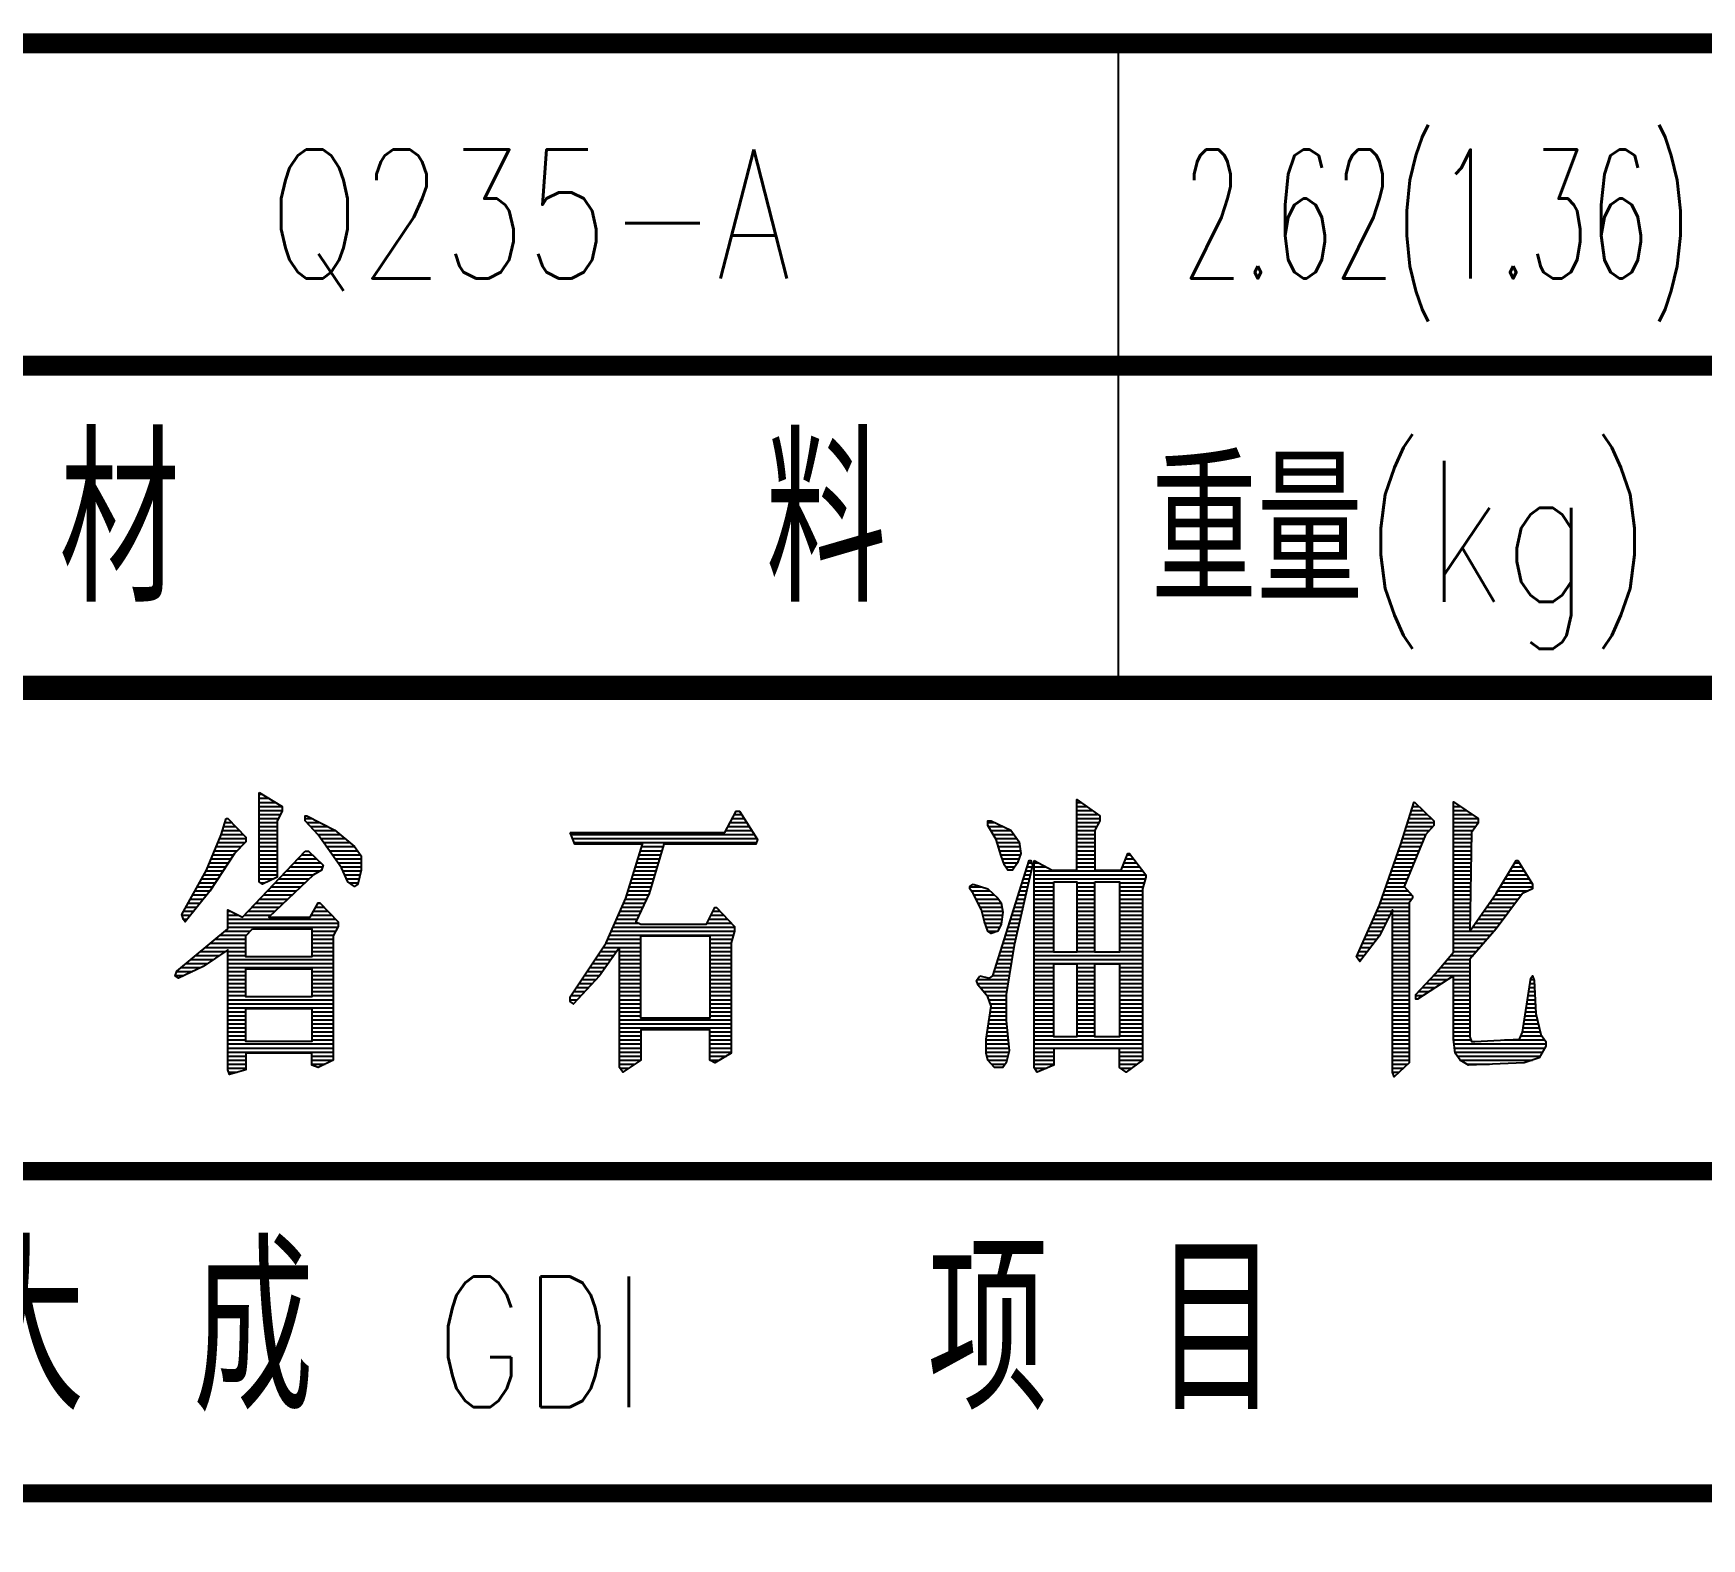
# Model space of a CAD drawing. Extents: x -11639 to -9817, y 3347 to 4292.
# Drawn here: x -9932.69 to -9891.29, y 3556.54 to 3593.91 of the extents above; entities that cross this region are included whole.
import ezdxf
from ezdxf.enums import TextEntityAlignment as Align

# ---------------------------------------------------------------- set-up
doc = ezdxf.new("R2010")
doc.units = 0
doc.header["$LTSCALE"] = 10
doc.header["$MEASUREMENT"] = 0
doc.layers.get('0').update_dxf_attribs({"linetype": 'CONTINUOUS'})
for name, color, linetype in [('1', 2, 'CONTINUOUS'), ('2', 1, 'CONTINUOUS'), ('BD', 7, 'CONTINUOUS'), ('TK', 7, 'CONTINUOUS')]:
    doc.layers.add(name, color=color, linetype=linetype)
doc.styles.add('HZ', font='txt', dxfattribs={"width": 0.75, "bigfont": 'hztxt'})

# ---------------------------------------------------------------- blocks, each defined once
blk = doc.blocks.new('*X116')
at = {"color": 0}
for p, q in [((37164.5, -940), (37171.7, -940)), ((37164.5, -950), (37188.1, -950)), ((37164.5, -960), (37204.4, -960)), ((37164.5, -970), (37220.7, -970)), ((37164.5, -980), (37221.6, -980)), ((37164.5, -990), (37217.5, -990)), ((38344.4, -990), (38361.8, -990)), ((39193.9, -960), (39203.6, -960)), ((39193.9, -970), (39217.6, -970)), ((39193.9, -980), (39231.6, -980)), ((39193.9, -990), (39245.6, -990)), ((40021.3, -990), (40063.6, -990)), ((40024.4, -980), (40053.1, -980)), ((40027.5, -970), (40042.6, -970)), ((40030.6, -960), (40032.1, -960)), ((40129, -960), (40130.6, -960)), ((40129, -970), (40145.6, -970)), ((40129, -980), (40160.6, -980)), ((40129, -990), (40175.6, -990)), ((37073.7, -1030), (37116, -1030)), ((37076.7, -1020), (37106.4, -1020)), ((37079.7, -1010), (37096.8, -1010)), ((37082.7, -1000), (37087.1, -1000)), ((37164.5, -1000), (37212.3, -1000)), ((37164.5, -1010), (37209.4, -1010)), ((37164.5, -1020), (37209.4, -1020)), ((37164.5, -1030), (37209.4, -1030)), ((37278.8, -1000), (37295, -1000)), ((37282.9, -1010), (37314.8, -1010)), ((37292.3, -1020), (37334.7, -1020)), ((37301.6, -1030), (37353.6, -1030)), ((38322.6, -1030), (38387.5, -1030)), ((38328, -1020), (38381, -1020)), ((38333.5, -1010), (38374.6, -1010)), ((38338.9, -1000), (38368.2, -1000)), ((38973.4, -1010), (38990.9, -1010)), ((38975, -1020), (39011.9, -1020)), ((38980.8, -1030), (39031.3, -1030)), ((39193.9, -1000), (39251, -1000)), ((39193.9, -1010), (39248.7, -1010)), ((39193.9, -1020), (39243.4, -1020)), ((39193.9, -1030), (39238.8, -1030)), ((40008.8, -1030), (40068.8, -1030)), ((40011.9, -1020), (40077.5, -1020)), ((40015, -1010), (40080, -1010)), ((40018.2, -1000), (40074.1, -1000)), ((40129, -1000), (40190.2, -1000)), ((40129, -1010), (40190.2, -1010)), ((40129, -1020), (40184.2, -1020)), ((40129, -1030), (40177.2, -1030)), ((37058.2, -1070), (37120.1, -1070)), ((37062.4, -1060), (37129.9, -1060)), ((37066.6, -1050), (37131.8, -1050)), ((37070.7, -1040), (37125.6, -1040)), ((37164.5, -1040), (37209.4, -1040)), ((37164.5, -1050), (37209.4, -1050)), ((37164.5, -1060), (37209.4, -1060)), ((37164.5, -1070), (37209.4, -1070)), ((37310.9, -1040), (37365.6, -1040)), ((37318.1, -1050), (37377.6, -1050)), ((37325.1, -1060), (37389.6, -1060)), ((37332.1, -1070), (37401.5, -1070)), ((37938.4, -1040), (38393.9, -1040)), ((37942.6, -1050), (38400.3, -1050)), ((37946.8, -1060), (38399, -1060)), ((38114, -1070), (38167.1, -1070)), ((38986.7, -1040), (39038.3, -1040)), ((38992.5, -1050), (39045.3, -1050)), ((38996.1, -1060), (39051.2, -1060)), ((38999.1, -1070), (39052.6, -1070)), ((39193.9, -1040), (39238.8, -1040)), ((39193.9, -1050), (39238.8, -1050)), ((39193.9, -1060), (39238.8, -1060)), ((39193.9, -1070), (39238.8, -1070)), ((39996.1, -1070), (40047.4, -1070)), ((39999.5, -1060), (40051.5, -1060)), ((40002.6, -1050), (40055.6, -1050)), ((40005.7, -1040), (40060, -1040)), ((40129, -1040), (40173.8, -1040)), ((40129, -1050), (40173.6, -1050)), ((40129, -1060), (40173.4, -1060)), ((40129, -1070), (40173.3, -1070)), ((37041.4, -1110), (37088.2, -1110)), ((37045.6, -1100), (37094.8, -1100)), ((37049.8, -1090), (37101.4, -1090)), ((37054, -1080), (37110.3, -1080)), ((37164.5, -1080), (37209.4, -1080)), ((37164.5, -1090), (37209.4, -1090)), ((37164.5, -1100), (37209.4, -1100)), ((37164.5, -1110), (37209.4, -1110)), ((37251.6, -1110), (37317, -1110)), ((37261.1, -1100), (37306.5, -1100)), ((37270.6, -1090), (37296, -1090)), ((37339.1, -1080), (37408.5, -1080)), ((37346.1, -1090), (37415.5, -1090)), ((37353.1, -1100), (37417.6, -1100)), ((37360.1, -1110), (37417.6, -1110)), ((38101.8, -1110), (38155.1, -1110)), ((38104.9, -1100), (38158.1, -1100)), ((38107.9, -1090), (38161.1, -1090)), ((38111, -1080), (38164.1, -1080)), ((39002.1, -1080), (39054, -1080)), ((39005.1, -1090), (39054.1, -1090)), ((39008.5, -1100), (39050.6, -1100)), ((39012, -1110), (39047.1, -1110)), ((39073.8, -1110), (39081.4, -1110)), ((39087.7, -1110), (39097.9, -1110)), ((39193.9, -1080), (39238.8, -1080)), ((39193.9, -1090), (39238.8, -1090)), ((39193.9, -1100), (39238.8, -1100)), ((39193.9, -1110), (39238.8, -1110)), ((39311.3, -1110), (39342.3, -1110)), ((39315.3, -1100), (39334.5, -1100)), ((39319.3, -1090), (39326.7, -1090)), ((39982.1, -1110), (40030.8, -1110)), ((39985.6, -1100), (40034.9, -1100)), ((39989.1, -1090), (40039.1, -1090)), ((39992.6, -1080), (40043.2, -1080)), ((40129, -1080), (40173.1, -1080)), ((40129, -1090), (40172.9, -1090)), ((40129, -1100), (40172.8, -1100)), ((40129, -1110), (40172.6, -1110)), ((40280.9, -1110), (40291.5, -1110)), ((37021.7, -1150), (37062, -1150)), ((37027.2, -1140), (37068.6, -1140)), ((37032.7, -1130), (37075.1, -1130)), ((37037.2, -1120), (37081.7, -1120)), ((37164.5, -1120), (37209.4, -1120)), ((37164.5, -1130), (37209.4, -1130)), ((37164.5, -1140), (37209.4, -1140)), ((37164.5, -1150), (37200, -1150)), ((37213.6, -1150), (37288.4, -1150)), ((37223.1, -1140), (37298.9, -1140)), ((37232.6, -1130), (37316.2, -1130)), ((37242.1, -1120), (37322.4, -1120)), ((37367.1, -1120), (37417.6, -1120)), ((37372.3, -1130), (37417.2, -1130)), ((37376.9, -1140), (37414.8, -1140)), ((37381.6, -1150), (37412.5, -1150)), ((38089.7, -1150), (38143.1, -1150)), ((38092.7, -1140), (38146.1, -1140)), ((38095.7, -1130), (38149.1, -1130)), ((38098.8, -1120), (38152.1, -1120)), ((39016.7, -1120), (39040.3, -1120)), ((39061.2, -1150), (39076, -1150)), ((39064.4, -1140), (39078.3, -1140)), ((39067.5, -1130), (39080.5, -1130)), ((39070.6, -1120), (39082.8, -1120)), ((39087.7, -1120), (39117.1, -1120)), ((39087.7, -1130), (39357.8, -1130)), ((39087.7, -1140), (39365.4, -1140)), ((39087.7, -1150), (39364.1, -1150)), ((39193.9, -1120), (39238.8, -1120)), ((39307.3, -1120), (39350, -1120)), ((39968.1, -1150), (40014.3, -1150)), ((39971.6, -1140), (40018.4, -1140)), ((39975.1, -1130), (40022.5, -1130)), ((39978.6, -1120), (40026.7, -1120)), ((40129, -1120), (40172.4, -1120)), ((40129, -1130), (40172.3, -1130)), ((40129, -1140), (40172.1, -1140)), ((40129, -1150), (40171.9, -1150)), ((40256.9, -1150), (40316.7, -1150)), ((40262.9, -1140), (40310.4, -1140)), ((40268.9, -1130), (40304.1, -1130)), ((40274.9, -1120), (40297.8, -1120)), ((36994, -1200), (37026.2, -1200)), ((36999.5, -1190), (37034.3, -1190)), ((37005.1, -1180), (37042.3, -1180)), ((37010.6, -1170), (37048.9, -1170)), ((37016.1, -1160), (37055.4, -1160)), ((37166.1, -1200), (37235.9, -1200)), ((37168.4, -1160), (37179, -1160)), ((37175.6, -1190), (37246.4, -1190)), ((37185.1, -1180), (37256.9, -1180)), ((37194.6, -1170), (37267.4, -1170)), ((37204.1, -1160), (37277.9, -1160)), ((37388.9, -1160), (37410.2, -1160)), ((38074.2, -1200), (38125.8, -1200)), ((38077.5, -1190), (38130.5, -1190)), ((38080.5, -1180), (38134.1, -1180)), ((38083.6, -1170), (38137.1, -1170)), ((38086.6, -1160), (38140.1, -1160)), ((38928.5, -1170), (38958.5, -1170)), ((38932.2, -1180), (38978.9, -1180)), ((38938.4, -1190), (38989.4, -1190)), ((38943.4, -1200), (38999.2, -1200)), ((39045.5, -1200), (39064.7, -1200)), ((39048.6, -1190), (39066.9, -1190)), ((39051.8, -1180), (39069.2, -1180)), ((39054.9, -1170), (39071.5, -1170)), ((39058.1, -1160), (39073.7, -1160)), ((39087.7, -1160), (39136.7, -1160)), ((39087.7, -1170), (39136.7, -1170)), ((39087.7, -1180), (39136.7, -1180)), ((39087.7, -1190), (39136.7, -1190)), ((39087.7, -1200), (39136.7, -1200)), ((39193.9, -1160), (39238.8, -1160)), ((39193.9, -1170), (39238.8, -1170)), ((39193.9, -1180), (39238.8, -1180)), ((39193.9, -1190), (39238.8, -1190)), ((39193.9, -1200), (39238.8, -1200)), ((39300, -1160), (39361.3, -1160)), ((39300, -1170), (39358.5, -1170)), ((39300, -1180), (39357.2, -1180)), ((39300, -1190), (39357.2, -1190)), ((39300, -1200), (39357.2, -1200)), ((39950.6, -1200), (40025.5, -1200)), ((39954.1, -1190), (40024.9, -1190)), ((39957.6, -1180), (40016.2, -1180)), ((39961.1, -1170), (40007.4, -1170)), ((39964.6, -1160), (40010.1, -1160)), ((40129, -1160), (40171.8, -1160)), ((40129, -1170), (40171.6, -1170)), ((40129, -1180), (40171.4, -1180)), ((40129, -1190), (40171.3, -1190)), ((40129, -1200), (40171.1, -1200)), ((40225.6, -1200), (40290.3, -1200)), ((40232.6, -1190), (40297.7, -1190)), ((40238.9, -1180), (40313.8, -1180)), ((40244.9, -1170), (40325, -1170)), ((40250.9, -1160), (40323, -1160)), ((36972.9, -1240), (36993.9, -1240)), ((36977.4, -1230), (37002, -1230)), ((36983, -1220), (37010.1, -1220)), ((36988.5, -1210), (37018.2, -1210)), ((37086.9, -1230), (37092.7, -1230)), ((37086.9, -1240), (37113.7, -1240)), ((37128.1, -1240), (37193.9, -1240)), ((37137.6, -1230), (37204.4, -1230)), ((37147.1, -1220), (37214.9, -1220)), ((37156.6, -1210), (37225.4, -1210)), ((37293.8, -1240), (37344.7, -1240)), ((37299.6, -1230), (37335.1, -1230)), ((37305.5, -1220), (37325.4, -1220)), ((37311.3, -1210), (37315.8, -1210)), ((38056.5, -1240), (38107.2, -1240)), ((38060.9, -1230), (38111.8, -1230)), ((38065.3, -1220), (38116.5, -1220)), ((38069.8, -1210), (38121.2, -1210)), ((38286.2, -1240), (38317.5, -1240)), ((38291.2, -1230), (38307.9, -1230)), ((38948.4, -1210), (39006.1, -1210)), ((38953.4, -1220), (39007.8, -1220)), ((38957.8, -1230), (39009.6, -1230)), ((38960.6, -1240), (39009.1, -1240)), ((39032.9, -1240), (39055.6, -1240)), ((39036.1, -1230), (39057.9, -1230)), ((39039.2, -1220), (39060.2, -1220)), ((39042.4, -1210), (39062.4, -1210)), ((39087.7, -1210), (39136.7, -1210)), ((39087.7, -1220), (39136.7, -1220)), ((39087.7, -1230), (39136.7, -1230)), ((39087.7, -1240), (39136.7, -1240)), ((39193.9, -1210), (39238.8, -1210)), ((39193.9, -1220), (39238.8, -1220)), ((39193.9, -1230), (39238.8, -1230)), ((39193.9, -1240), (39238.8, -1240)), ((39300, -1210), (39357.2, -1210)), ((39300, -1220), (39357.2, -1220)), ((39300, -1230), (39357.2, -1230)), ((39300, -1240), (39357.2, -1240)), ((39934.3, -1240), (39971.4, -1240)), ((39938.8, -1230), (39976.5, -1230)), ((39943.2, -1220), (40018.7, -1220)), ((39947.1, -1210), (40018.7, -1210)), ((39977.9, -1230), (40018.7, -1230)), ((39977.9, -1240), (40018.7, -1240)), ((40129, -1210), (40170.9, -1210)), ((40129, -1220), (40170.8, -1220)), ((40129, -1230), (40170.6, -1230)), ((40129, -1240), (40170.4, -1240)), ((40197.6, -1240), (40260.4, -1240)), ((40204.6, -1230), (40267.9, -1230)), ((40211.6, -1220), (40275.3, -1220)), ((40218.6, -1210), (40282.8, -1210)), ((36976.4, -1250), (36985.9, -1250)), ((37079.5, -1280), (37142.4, -1280)), ((37086.9, -1250), (37354.3, -1250)), ((37086.9, -1260), (37360.5, -1260)), ((37086.9, -1270), (37359.4, -1270)), ((37295.1, -1280), (37354.2, -1280)), ((38038.8, -1280), (38344.5, -1280)), ((38043.2, -1270), (38344.5, -1270)), ((38047.6, -1260), (38107.1, -1260)), ((38052.1, -1250), (38102.5, -1250)), ((38276.2, -1260), (38336.8, -1260)), ((38281.2, -1250), (38327.2, -1250)), ((38963.4, -1250), (39007.7, -1250)), ((38966.5, -1260), (39006.3, -1260)), ((38970, -1270), (39002.4, -1270)), ((38973.8, -1280), (38997.1, -1280)), ((39020.4, -1280), (39046.6, -1280)), ((39023.5, -1270), (39048.8, -1270)), ((39026.6, -1260), (39051.1, -1260)), ((39029.8, -1250), (39053.4, -1250)), ((39087.7, -1250), (39136.7, -1250)), ((39087.7, -1260), (39136.7, -1260)), ((39087.7, -1270), (39136.7, -1270)), ((39087.7, -1280), (39136.7, -1280)), ((39193.9, -1250), (39238.8, -1250)), ((39193.9, -1260), (39238.8, -1260)), ((39193.9, -1270), (39238.8, -1270)), ((39193.9, -1280), (39238.8, -1280)), ((39300, -1250), (39357.2, -1250)), ((39300, -1260), (39357.2, -1260)), ((39300, -1270), (39357.2, -1270)), ((39300, -1280), (39357.2, -1280)), ((39916.5, -1280), (39951, -1280)), ((39920.9, -1270), (39956.1, -1270)), ((39925.4, -1260), (39961.2, -1260)), ((39929.9, -1250), (39966.3, -1250)), ((39977.9, -1250), (40018.7, -1250)), ((39977.9, -1260), (40018.7, -1260)), ((39977.9, -1270), (40018.7, -1270)), ((39977.9, -1280), (40018.7, -1280)), ((40129, -1250), (40170.3, -1250)), ((40129, -1260), (40170.1, -1260)), ((40129, -1270), (40169.9, -1270)), ((40129, -1280), (40229.8, -1280)), ((40176.6, -1270), (40238, -1270)), ((40183.6, -1260), (40245.5, -1260)), ((40190.6, -1250), (40252.9, -1250)), ((37031.3, -1320), (37131.8, -1320)), ((37043.3, -1310), (37131.8, -1310)), ((37055.4, -1300), (37131.8, -1300)), ((37067.4, -1290), (37133.1, -1290)), ((37295.1, -1290), (37348.9, -1290)), ((37295.1, -1300), (37348.2, -1300)), ((37295.1, -1310), (37348.2, -1310)), ((37295.1, -1320), (37348.2, -1320)), ((38018.6, -1320), (38111.8, -1320)), ((38025.3, -1310), (38111.8, -1310)), ((38030, -1300), (38111.8, -1300)), ((38034.4, -1290), (38341.7, -1290)), ((38283.3, -1300), (38338.9, -1300)), ((38283.3, -1310), (38336.4, -1310)), ((38283.3, -1320), (38336.4, -1320)), ((39007.8, -1320), (39037.8, -1320)), ((39010.9, -1310), (39039.8, -1310)), ((39014.1, -1300), (39042, -1300)), ((39017.2, -1290), (39044.3, -1290)), ((39087.7, -1290), (39136.7, -1290)), ((39087.7, -1300), (39136.7, -1300)), ((39087.7, -1310), (39136.7, -1310)), ((39087.7, -1320), (39136.7, -1320)), ((39193.9, -1290), (39238.8, -1290)), ((39193.9, -1300), (39238.8, -1300)), ((39193.9, -1310), (39238.8, -1310)), ((39193.9, -1320), (39238.8, -1320)), ((39300, -1290), (39357.2, -1290)), ((39300, -1300), (39357.2, -1300)), ((39300, -1310), (39357.2, -1310)), ((39300, -1320), (39357.2, -1320)), ((39898.7, -1320), (39923.3, -1320)), ((39903.1, -1310), (39931, -1310)), ((39907.6, -1300), (39938.6, -1300)), ((39912, -1290), (39945.9, -1290)), ((39977.9, -1290), (40018.7, -1290)), ((39977.9, -1300), (40018.7, -1300)), ((39977.9, -1310), (40018.7, -1310)), ((39977.9, -1320), (40018.7, -1320)), ((40129, -1290), (40221.2, -1290)), ((40129, -1300), (40212.6, -1300)), ((40129, -1310), (40204, -1310)), ((40129, -1320), (40195.4, -1320)), ((36983, -1360), (37036.4, -1360)), ((36995.1, -1350), (37051.4, -1350)), ((37007.2, -1340), (37066.4, -1340)), ((37019.2, -1330), (37081.4, -1330)), ((37086.9, -1330), (37131.8, -1330)), ((37086.9, -1340), (37131.8, -1340)), ((37086.9, -1350), (37348.2, -1350)), ((37086.9, -1360), (37348.2, -1360)), ((37295.1, -1330), (37348.2, -1330)), ((37295.1, -1340), (37348.2, -1340)), ((37991.8, -1360), (38031.1, -1360)), ((37998.5, -1350), (38038.1, -1350)), ((38005.2, -1340), (38045.1, -1340)), ((38011.9, -1330), (38052.1, -1330)), ((38058.7, -1330), (38111.8, -1330)), ((38058.7, -1340), (38111.8, -1340)), ((38058.7, -1350), (38111.8, -1350)), ((38058.7, -1360), (38111.8, -1360)), ((38283.3, -1330), (38336.4, -1330)), ((38283.3, -1340), (38336.4, -1340)), ((38283.3, -1350), (38336.4, -1350)), ((38283.3, -1360), (38336.4, -1360)), ((38995.2, -1360), (39031.4, -1360)), ((38998.4, -1350), (39033, -1350)), ((39001.5, -1340), (39034.6, -1340)), ((39004.6, -1330), (39036.2, -1330)), ((39087.7, -1330), (39136.7, -1330)), ((39087.7, -1340), (39357.2, -1340)), ((39087.7, -1350), (39357.2, -1350)), ((39087.7, -1360), (39357.2, -1360)), ((39193.9, -1330), (39238.8, -1330)), ((39300, -1330), (39357.2, -1330)), ((39889.8, -1340), (39908.1, -1340)), ((39892.3, -1350), (39900.4, -1350)), ((39894.2, -1330), (39915.7, -1330)), ((39977.9, -1330), (40018.7, -1330)), ((39977.9, -1340), (40018.7, -1340)), ((39977.9, -1350), (40018.7, -1350)), ((39977.9, -1360), (40018.7, -1360)), ((40105.2, -1360), (40169.8, -1360)), ((40113.7, -1350), (40169.8, -1350)), ((40122.3, -1340), (40178.2, -1340)), ((40129, -1330), (40186.8, -1330)), ((36956.4, -1390), (36977.8, -1390)), ((36959.9, -1380), (36998.8, -1380)), ((36971, -1370), (37019.8, -1370)), ((37086.9, -1370), (37348.2, -1370)), ((37086.9, -1380), (37131.8, -1380)), ((37086.9, -1390), (37131.8, -1390)), ((37086.9, -1400), (37131.8, -1400)), ((37295.1, -1380), (37348.2, -1380)), ((37295.1, -1390), (37348.2, -1390)), ((37295.1, -1400), (37348.2, -1400)), ((37965, -1400), (38000.9, -1400)), ((37971.7, -1390), (38010.1, -1390)), ((37978.4, -1380), (38017.1, -1380)), ((37985.1, -1370), (38024.1, -1370)), ((38058.7, -1370), (38111.8, -1370)), ((38058.7, -1380), (38111.8, -1380)), ((38058.7, -1390), (38111.8, -1390)), ((38058.7, -1400), (38111.8, -1400)), ((38283.3, -1370), (38336.4, -1370)), ((38283.3, -1380), (38336.4, -1380)), ((38283.3, -1390), (38336.4, -1390)), ((38283.3, -1400), (38336.4, -1400)), ((38946.3, -1400), (39024.8, -1400)), ((38985.8, -1390), (39026.5, -1390)), ((38988.9, -1380), (39028.2, -1380)), ((38992.1, -1370), (39029.8, -1370)), ((39087.7, -1370), (39136.7, -1370)), ((39087.7, -1380), (39136.7, -1380)), ((39087.7, -1390), (39136.7, -1390)), ((39087.7, -1400), (39136.7, -1400)), ((39193.9, -1370), (39238.8, -1370)), ((39193.9, -1380), (39238.8, -1380)), ((39193.9, -1390), (39238.8, -1390)), ((39193.9, -1400), (39238.8, -1400)), ((39300, -1370), (39357.2, -1370)), ((39300, -1380), (39357.2, -1380)), ((39300, -1390), (39357.2, -1390)), ((39300, -1400), (39357.2, -1400)), ((39977.9, -1370), (40018.7, -1370)), ((39977.9, -1380), (40018.7, -1380)), ((39977.9, -1390), (40018.7, -1390)), ((39977.9, -1400), (40018.7, -1400)), ((40069.8, -1400), (40114.4, -1400)), ((40079.1, -1390), (40169.8, -1390)), ((40088.1, -1380), (40169.8, -1380)), ((40096.6, -1370), (40169.8, -1370)), ((40129, -1400), (40169.8, -1400)), ((40320.3, -1400), (40328.3, -1400)), ((37086.9, -1410), (37131.8, -1410)), ((37086.9, -1420), (37131.8, -1420)), ((37086.9, -1430), (37131.8, -1430)), ((37086.9, -1440), (37131.8, -1440)), ((37295.1, -1410), (37348.2, -1410)), ((37295.1, -1420), (37348.2, -1420)), ((37295.1, -1430), (37348.2, -1430)), ((37295.1, -1440), (37348.2, -1440)), ((37938.2, -1440), (37963.5, -1440)), ((37944.9, -1430), (37972.9, -1430)), ((37951.6, -1420), (37982.2, -1420)), ((37958.3, -1410), (37991.5, -1410)), ((38058.7, -1410), (38111.8, -1410)), ((38058.7, -1420), (38111.8, -1420)), ((38058.7, -1430), (38111.8, -1430)), ((38058.7, -1440), (38111.8, -1440)), ((38283.3, -1410), (38336.4, -1410)), ((38283.3, -1420), (38336.4, -1420)), ((38283.3, -1430), (38336.4, -1430)), ((38283.3, -1440), (38336.4, -1440)), ((38947.5, -1410), (39023, -1410)), ((38954, -1420), (39021.3, -1420)), ((38962.4, -1430), (39019.5, -1430)), ((38970.8, -1440), (39018.3, -1440)), ((39087.7, -1410), (39136.7, -1410)), ((39087.7, -1420), (39136.7, -1420)), ((39087.7, -1430), (39136.7, -1430)), ((39087.7, -1440), (39136.7, -1440)), ((39193.9, -1410), (39238.8, -1410)), ((39193.9, -1420), (39238.8, -1420)), ((39193.9, -1430), (39238.8, -1430)), ((39193.9, -1440), (39238.8, -1440)), ((39300, -1410), (39357.2, -1410)), ((39300, -1420), (39357.2, -1420)), ((39300, -1430), (39357.2, -1430)), ((39300, -1440), (39357.2, -1440)), ((39977.9, -1410), (40018.7, -1410)), ((39977.9, -1420), (40018.7, -1420)), ((39977.9, -1430), (40018.7, -1430)), ((39977.9, -1440), (40018.7, -1440)), ((40035, -1440), (40052.8, -1440)), ((40041.8, -1430), (40068.2, -1430)), ((40051.1, -1420), (40083.6, -1420)), ((40060.4, -1410), (40099, -1410)), ((40129, -1410), (40169.8, -1410)), ((40129, -1420), (40169.8, -1420)), ((40129, -1430), (40169.8, -1430)), ((40129, -1440), (40169.8, -1440)), ((40314.2, -1440), (40330.9, -1440)), ((40315.8, -1430), (40330.4, -1430)), ((40317.3, -1420), (40329.9, -1420)), ((40318.8, -1410), (40329.4, -1410)), ((37086.9, -1450), (37348.2, -1450)), ((37086.9, -1460), (37348.2, -1460)), ((37086.9, -1470), (37348.2, -1470)), ((37086.9, -1480), (37131.8, -1480)), ((37086.9, -1490), (37131.8, -1490)), ((37295.1, -1480), (37348.2, -1480)), ((37295.1, -1490), (37348.2, -1490)), ((37936.2, -1450), (37954.2, -1450)), ((37943.6, -1460), (37944.9, -1460)), ((38058.7, -1450), (38111.8, -1450)), ((38058.7, -1460), (38111.8, -1460)), ((38058.7, -1470), (38111.8, -1470)), ((38058.7, -1480), (38111.8, -1480)), ((38058.7, -1490), (38111.8, -1490)), ((38283.3, -1450), (38336.4, -1450)), ((38283.3, -1460), (38336.4, -1460)), ((38283.3, -1470), (38336.4, -1470)), ((38283.3, -1480), (38336.4, -1480)), ((38283.3, -1490), (38336.4, -1490)), ((38975.8, -1450), (39018.3, -1450)), ((38978, -1490), (39018.3, -1490)), ((38979.3, -1460), (39018.3, -1460)), ((38979.5, -1480), (39018.3, -1480)), ((38981, -1470), (39018.3, -1470)), ((39087.7, -1450), (39136.7, -1450)), ((39087.7, -1460), (39136.7, -1460)), ((39087.7, -1470), (39136.7, -1470)), ((39087.7, -1480), (39136.7, -1480)), ((39087.7, -1490), (39136.7, -1490)), ((39193.9, -1450), (39238.8, -1450)), ((39193.9, -1460), (39238.8, -1460)), ((39193.9, -1470), (39238.8, -1470)), ((39193.9, -1480), (39238.8, -1480)), ((39193.9, -1490), (39238.8, -1490)), ((39300, -1450), (39357.2, -1450)), ((39300, -1460), (39357.2, -1460)), ((39300, -1470), (39357.2, -1470)), ((39300, -1480), (39357.2, -1480)), ((39300, -1490), (39357.2, -1490)), ((39977.9, -1450), (40018.7, -1450)), ((39977.9, -1460), (40018.7, -1460)), ((39977.9, -1470), (40018.7, -1470)), ((39977.9, -1480), (40018.7, -1480)), ((39977.9, -1490), (40018.7, -1490)), ((40129, -1450), (40169.8, -1450)), ((40129, -1460), (40169.8, -1460)), ((40129, -1470), (40169.8, -1470)), ((40129, -1480), (40169.8, -1480)), ((40129, -1490), (40169.8, -1490)), ((40306.6, -1490), (40334.5, -1490)), ((40308.1, -1480), (40332.9, -1480)), ((40309.7, -1470), (40332.4, -1470)), ((40311.2, -1460), (40331.9, -1460)), ((40312.7, -1450), (40331.4, -1450)), ((37086.9, -1500), (37131.8, -1500)), ((37086.9, -1510), (37131.8, -1510)), ((37086.9, -1520), (37131.8, -1520)), ((37086.9, -1530), (37131.8, -1530)), ((37295.1, -1500), (37348.2, -1500)), ((37295.1, -1510), (37348.2, -1510)), ((37295.1, -1520), (37348.2, -1520)), ((37295.1, -1530), (37348.2, -1530)), ((38058.7, -1500), (38336.4, -1500)), ((38058.7, -1510), (38336.4, -1510)), ((38058.7, -1520), (38336.4, -1520)), ((38058.7, -1530), (38111.8, -1530)), ((38283.3, -1530), (38336.4, -1530)), ((38972, -1530), (39021.4, -1530)), ((38973.5, -1520), (39020.3, -1520)), ((38975, -1510), (39019.2, -1510)), ((38976.5, -1500), (39018.3, -1500)), ((39087.7, -1500), (39136.7, -1500)), ((39087.7, -1510), (39136.7, -1510)), ((39087.7, -1520), (39136.7, -1520)), ((39087.7, -1530), (39136.7, -1530)), ((39193.9, -1500), (39238.8, -1500)), ((39193.9, -1510), (39238.8, -1510)), ((39193.9, -1520), (39238.8, -1520)), ((39193.9, -1530), (39238.8, -1530)), ((39300, -1500), (39357.2, -1500)), ((39300, -1510), (39357.2, -1510)), ((39300, -1520), (39357.2, -1520)), ((39300, -1530), (39357.2, -1530)), ((39977.9, -1500), (40018.7, -1500)), ((39977.9, -1510), (40018.7, -1510)), ((39977.9, -1520), (40018.7, -1520)), ((39977.9, -1530), (40018.7, -1530)), ((40129, -1500), (40169.8, -1500)), ((40129, -1510), (40169.8, -1510)), ((40129, -1520), (40169.8, -1520)), ((40129, -1530), (40169.8, -1530)), ((40300.5, -1530), (40343.9, -1530)), ((40302.1, -1520), (40341.5, -1520)), ((40303.6, -1510), (40339.2, -1510)), ((40305.1, -1500), (40336.9, -1500)), ((37086.9, -1540), (37131.8, -1540)), ((37086.9, -1550), (37131.8, -1550)), ((37086.9, -1560), (37348.2, -1560)), ((37086.9, -1570), (37348.2, -1570)), ((37295.1, -1540), (37348.2, -1540)), ((37295.1, -1550), (37348.2, -1550)), ((38058.7, -1540), (38111.8, -1540)), ((38058.7, -1550), (38111.8, -1550)), ((38058.7, -1560), (38111.8, -1560)), ((38058.7, -1570), (38111.8, -1570)), ((38283.3, -1540), (38336.4, -1540)), ((38283.3, -1550), (38336.4, -1550)), ((38283.3, -1560), (38336.4, -1560)), ((38283.3, -1570), (38336.4, -1570)), ((38969.3, -1550), (39023.5, -1550)), ((38969.3, -1560), (39024.6, -1560)), ((38969.3, -1570), (39025.7, -1570)), ((38970.5, -1540), (39022.4, -1540)), ((39087.7, -1540), (39136.7, -1540)), ((39087.7, -1550), (39357.2, -1550)), ((39087.7, -1560), (39357.2, -1560)), ((39087.7, -1570), (39357.2, -1570)), ((39193.9, -1540), (39238.8, -1540)), ((39300, -1540), (39357.2, -1540)), ((39977.9, -1540), (40018.7, -1540)), ((39977.9, -1550), (40018.7, -1550)), ((39977.9, -1560), (40018.7, -1560)), ((39977.9, -1570), (40018.7, -1570)), ((40129, -1540), (40169.8, -1540)), ((40129.2, -1550), (40172.5, -1550)), ((40130.3, -1560), (40357.6, -1560)), ((40131.5, -1570), (40355.1, -1570)), ((40255.3, -1550), (40354.9, -1550)), ((40296, -1540), (40347.9, -1540)), ((37086.9, -1580), (37348.2, -1580)), ((37086.9, -1590), (37131.8, -1590)), ((37086.9, -1600), (37131.8, -1600)), ((37086.9, -1610), (37131.8, -1610)), ((37295.1, -1590), (37348.2, -1590)), ((37295.1, -1600), (37348.2, -1600)), ((37295.1, -1610), (37328.3, -1610)), ((38058.7, -1580), (38111.8, -1580)), ((38058.7, -1590), (38111.8, -1590)), ((38058.7, -1600), (38111.8, -1600)), ((38058.7, -1610), (38097.2, -1610)), ((38283.3, -1580), (38336.4, -1580)), ((38283.3, -1590), (38324.2, -1590)), ((38283.3, -1600), (38306.7, -1600)), ((38969.3, -1580), (39025.7, -1580)), ((38970.9, -1590), (39022.9, -1590)), ((38973.2, -1600), (39020.1, -1600)), ((38982.2, -1610), (39015.8, -1610)), ((39087.7, -1580), (39136.7, -1580)), ((39087.7, -1590), (39136.7, -1590)), ((39087.7, -1600), (39136.7, -1600)), ((39087.7, -1610), (39136.7, -1610)), ((39300, -1580), (39357.2, -1580)), ((39300, -1590), (39357.2, -1590)), ((39300, -1600), (39357.2, -1600)), ((39300, -1610), (39344, -1610)), ((39977.9, -1580), (40018.7, -1580)), ((39977.9, -1590), (40018.7, -1590)), ((39977.9, -1600), (40018.7, -1600)), ((39977.9, -1610), (40014.9, -1610)), ((40132.7, -1580), (40349.5, -1580)), ((40137.9, -1590), (40343.9, -1590)), ((40144.9, -1600), (40324.6, -1600)), ((40161.8, -1610), (40218.3, -1610)), ((37086.9, -1620), (37131.8, -1620)), ((37089, -1630), (37110.4, -1630)), ((38060.1, -1620), (38081.8, -1620)), ((39089.1, -1620), (39118.5, -1620)), ((39302.8, -1620), (39330, -1620)), ((39977.9, -1620), (40004.4, -1620)), ((39978, -1630), (39993.9, -1630)), ((39981.5, -1640), (39983.4, -1640))]:
    blk.add_line(p, q, dxfattribs=at)
blk = doc.blocks.new('20-216-2')
at = {"color": 7}
blk.add_lwpolyline([(-11444.04823, 1822.6203, 6, 6, 0), (-11444.04823, 2422.6203, 6, 6, 0), (-13244.04823, 2422.6203, 6, 6, 0), (-13244.04823, 1822.6203, 6, 6, 0)], format="xyseb", close=True, dxfattribs=at)
for points in [[(-11444.04823, 2302.6203, 4.5, 4.5, 0), (-12844.04823, 2302.6203, 4.5, 4.5, 0)], [(-11444.04823, 2222.6203, 4.5, 4.5, 0), (-13244.04823, 2222.6203, 4.5, 4.5, 0)]]:
    blk.add_lwpolyline(points, format="xyseb", dxfattribs=at)
at = {"layer": '1'}
blk.add_line((-12284.04823, 2422.6203), (-12284.04823, 2582.6203), dxfattribs=at)
at = {"layer": '1', "const_width": 5}
blk.add_lwpolyline([(-13244.04823, 2502.6203), (-11444.04823, 2502.6203)], dxfattribs=at)
at = {"layer": '2', "const_width": 5}
for points in [[(-11444.04823, 2582.6203), (-13244.04823, 2582.6203)], [(-13244.04823, 2582.6203), (-11444.04823, 2582.6203)], [(-13244.04823, 2422.6203), (-11444.04823, 2422.6203)]]:
    blk.add_lwpolyline(points, dxfattribs=at)
at = {"layer": 'BD', "color": 7}
for points in [[(-12497.35951, 2396.62964), (-12491.64285, 2393.12964), (-12491.64285, 2393.12964), (-12491.64285, 2391.96297), (-12491.64285, 2391.96297), (-12492.86785, 2389.62964), (-12492.86785, 2389.62964), (-12492.86785, 2375.62964), (-12492.86785, 2375.62964), (-12496.54285, 2373.87964), (-12496.54285, 2373.87964), (-12497.35951, 2374.46297), (-12497.35951, 2374.46297), (-12497.35951, 2396.62964)], [(-12305.03451, 2379.71297), (-12300.54285, 2377.37964), (-12300.54285, 2377.37964), (-12294.41785, 2377.37964), (-12294.41785, 2377.37964), (-12294.41785, 2394.87964), (-12294.41785, 2394.87964), (-12288.70118, 2390.7963), (-12288.70118, 2390.7963), (-12288.70118, 2389.62964), (-12288.70118, 2389.62964), (-12289.92618, 2387.2963), (-12289.92618, 2387.2963), (-12289.92618, 2377.37964), (-12289.92618, 2377.37964), (-12283.39285, 2377.37964), (-12283.39285, 2377.37964), (-12281.75951, 2381.46297), (-12281.75951, 2381.46297), (-12281.35118, 2381.46297), (-12281.35118, 2381.46297), (-12277.26785, 2376.21297), (-12277.26785, 2376.21297), (-12277.26785, 2375.62964), (-12277.26785, 2375.62964), (-12278.08451, 2372.71297), (-12278.08451, 2372.71297), (-12278.08451, 2330.12964), (-12278.08451, 2330.12964), (-12282.16785, 2327.21297), (-12282.16785, 2327.21297), (-12283.80118, 2328.37964), (-12283.80118, 2328.37964), (-12283.80118, 2333.0463), (-12283.80118, 2333.0463), (-12300.13451, 2333.0463), (-12300.13451, 2333.0463), (-12300.13451, 2328.96297), (-12300.13451, 2328.96297), (-12304.21785, 2327.21297), (-12304.21785, 2327.21297), (-12305.03451, 2328.37964), (-12305.03451, 2328.37964), (-12305.03451, 2379.71297)], [(-12210.70951, 2394.2963), (-12205.80951, 2389.62964), (-12205.80951, 2389.62964), (-12205.80951, 2388.46297), (-12205.80951, 2388.46297), (-12207.85118, 2386.12964), (-12207.85118, 2386.12964), (-12213.15951, 2373.2963), (-12213.15951, 2373.2963), (-12211.11785, 2370.96297), (-12211.11785, 2370.96297), (-12211.11785, 2370.37964), (-12211.11785, 2370.37964), (-12211.93451, 2369.21297), (-12211.93451, 2369.21297), (-12211.93451, 2329.5463), (-12211.93451, 2329.5463), (-12215.60951, 2326.0463), (-12215.60951, 2326.0463), (-12216.01785, 2327.21297), (-12216.01785, 2327.21297), (-12216.01785, 2367.46297), (-12216.01785, 2367.46297), (-12219.28451, 2361.0463), (-12219.28451, 2361.0463), (-12224.18451, 2354.62964), (-12224.18451, 2354.62964), (-12224.59285, 2355.21297), (-12224.59285, 2355.21297), (-12225.00118, 2355.7963), (-12225.00118, 2355.7963), (-12219.28451, 2368.62964), (-12219.28451, 2368.62964), (-12213.97618, 2383.7963), (-12213.97618, 2383.7963), (-12210.70951, 2394.2963)], [(-12200.90951, 2356.96297), (-12200.90951, 2394.2963), (-12200.90951, 2394.2963), (-12194.78451, 2390.21297), (-12194.78451, 2390.21297), (-12194.78451, 2389.0463), (-12194.78451, 2389.0463), (-12196.41785, 2386.71297), (-12196.41785, 2386.71297), (-12196.82618, 2362.21297), (-12196.82618, 2362.21297), (-12190.29285, 2371.5463), (-12190.29285, 2371.5463), (-12185.39285, 2379.71297), (-12185.39285, 2379.71297), (-12184.98451, 2379.71297), (-12184.98451, 2379.71297), (-12181.30951, 2373.87964), (-12181.30951, 2373.87964), (-12181.30951, 2372.71297), (-12181.30951, 2372.71297), (-12183.75951, 2371.5463), (-12183.75951, 2371.5463), (-12190.29285, 2362.7963), (-12190.29285, 2362.7963), (-12196.82618, 2355.21297), (-12196.82618, 2355.21297), (-12196.82618, 2337.71297), (-12196.82618, 2337.71297), (-12196.82618, 2335.96297), (-12196.82618, 2335.96297), (-12196.41785, 2334.7963), (-12196.41785, 2334.7963), (-12195.60118, 2334.7963), (-12195.60118, 2334.7963), (-12184.57618, 2335.37964), (-12184.57618, 2335.37964), (-12183.75951, 2337.12964), (-12183.75951, 2337.12964), (-12181.71785, 2350.5463), (-12181.71785, 2350.5463), (-12181.30951, 2351.12964), (-12181.30951, 2351.12964), (-12180.90118, 2349.96297), (-12180.90118, 2349.96297), (-12180.49285, 2341.7963), (-12180.49285, 2341.7963), (-12179.26785, 2336.5463), (-12179.26785, 2336.5463), (-12178.04285, 2334.7963), (-12178.04285, 2334.7963), (-12178.04285, 2333.62964), (-12178.04285, 2333.62964), (-12179.67618, 2330.71297), (-12179.67618, 2330.71297), (-12183.35118, 2329.5463), (-12183.35118, 2329.5463), (-12197.23451, 2328.96297), (-12197.23451, 2328.96297), (-12199.27618, 2330.12964), (-12199.27618, 2330.12964), (-12200.50118, 2331.87964), (-12200.50118, 2331.87964), (-12200.90951, 2335.37964), (-12200.90951, 2335.37964), (-12200.90951, 2351.12964), (-12200.90951, 2351.12964), (-12205.40118, 2348.21297), (-12205.40118, 2348.21297), (-12209.89285, 2345.2963), (-12209.89285, 2345.2963), (-12210.30118, 2345.2963), (-12210.30118, 2345.2963), (-12210.30118, 2346.46297), (-12210.30118, 2346.46297), (-12205.40118, 2351.71297), (-12205.40118, 2351.71297), (-12200.90951, 2356.96297)], [(-12505.52618, 2390.21297), (-12505.11785, 2390.21297), (-12505.11785, 2390.21297), (-12500.62618, 2385.5463), (-12500.62618, 2385.5463), (-12500.62618, 2384.37964), (-12500.62618, 2384.37964), (-12503.48451, 2381.46297), (-12503.48451, 2381.46297), (-12509.60951, 2372.12964), (-12509.60951, 2372.12964), (-12515.73451, 2364.5463), (-12515.73451, 2364.5463), (-12516.14285, 2365.12964), (-12516.14285, 2365.12964), (-12516.55118, 2366.2963), (-12516.55118, 2366.2963), (-12510.42618, 2377.37964), (-12510.42618, 2377.37964), (-12506.75118, 2386.12964), (-12506.75118, 2386.12964), (-12505.52618, 2390.21297)], [(-12485.51785, 2390.7963), (-12478.57618, 2387.2963), (-12478.57618, 2387.2963), (-12473.67618, 2383.21297), (-12473.67618, 2383.21297), (-12472.04285, 2380.87964), (-12472.04285, 2380.87964), (-12472.04285, 2377.37964), (-12472.04285, 2377.37964), (-12472.85951, 2373.87964), (-12472.85951, 2373.87964), (-12473.67618, 2373.2963), (-12473.67618, 2373.2963), (-12475.30951, 2374.46297), (-12475.30951, 2374.46297), (-12476.94285, 2377.96297), (-12476.94285, 2377.96297), (-12482.65951, 2386.12964), (-12482.65951, 2386.12964), (-12485.92618, 2389.62964), (-12485.92618, 2389.62964), (-12485.92618, 2390.7963), (-12485.92618, 2390.7963), (-12485.51785, 2390.7963)], [(-12420.18451, 2386.71297), (-12381.80118, 2386.71297), (-12381.80118, 2386.71297), (-12378.94285, 2391.96297), (-12378.94285, 2391.96297), (-12378.12618, 2391.96297), (-12378.12618, 2391.96297), (-12373.63451, 2384.96297), (-12373.63451, 2384.96297), (-12374.04285, 2383.7963), (-12374.04285, 2383.7963), (-12396.90951, 2383.7963), (-12396.90951, 2383.7963), (-12400.58451, 2371.5463), (-12400.58451, 2371.5463), (-12403.85118, 2364.5463), (-12403.85118, 2364.5463), (-12402.62618, 2363.96297), (-12402.62618, 2363.96297), (-12386.29285, 2363.96297), (-12386.29285, 2363.96297), (-12384.25118, 2368.0463), (-12384.25118, 2368.0463), (-12383.84285, 2368.0463), (-12383.84285, 2368.0463), (-12379.35118, 2363.37964), (-12379.35118, 2363.37964), (-12379.35118, 2362.21297), (-12379.35118, 2362.21297), (-12380.16785, 2359.2963), (-12380.16785, 2359.2963), (-12380.16785, 2331.87964), (-12380.16785, 2331.87964), (-12384.25118, 2329.5463), (-12384.25118, 2329.5463), (-12385.47618, 2330.12964), (-12385.47618, 2330.12964), (-12385.47618, 2337.71297), (-12385.47618, 2337.71297), (-12402.62618, 2337.71297), (-12402.62618, 2337.71297), (-12402.62618, 2330.12964), (-12402.62618, 2330.12964), (-12407.11785, 2327.21297), (-12407.11785, 2327.21297), (-12407.93451, 2328.37964), (-12407.93451, 2328.37964), (-12407.93451, 2358.12964), (-12407.93451, 2358.12964), (-12412.83451, 2351.12964), (-12412.83451, 2351.12964), (-12419.36785, 2344.12964), (-12419.36785, 2344.12964), (-12420.18451, 2344.71297), (-12420.18451, 2344.71297), (-12420.18451, 2345.87964), (-12420.18451, 2345.87964), (-12411.20118, 2359.2963), (-12411.20118, 2359.2963), (-12406.30118, 2370.37964), (-12406.30118, 2370.37964), (-12402.21785, 2383.7963), (-12402.21785, 2383.7963), (-12418.95951, 2383.7963), (-12418.95951, 2383.7963), (-12420.18451, 2386.71297)], [(-12315.65118, 2389.62964), (-12310.75118, 2387.2963), (-12310.75118, 2387.2963), (-12309.52618, 2385.5463), (-12309.52618, 2385.5463), (-12308.70951, 2384.37964), (-12308.70951, 2384.37964), (-12308.30118, 2381.46297), (-12308.30118, 2381.46297), (-12309.11785, 2379.12964), (-12309.11785, 2379.12964), (-12310.34285, 2377.37964), (-12310.34285, 2377.37964), (-12311.56785, 2377.37964), (-12311.56785, 2377.37964), (-12312.38451, 2378.5463), (-12312.38451, 2378.5463), (-12313.20118, 2380.87964), (-12313.20118, 2380.87964), (-12314.42618, 2384.96297), (-12314.42618, 2384.96297), (-12316.46785, 2388.46297), (-12316.46785, 2388.46297), (-12316.46785, 2389.62964), (-12316.46785, 2389.62964), (-12315.65118, 2389.62964)], [(-12485.92618, 2382.0463), (-12485.10951, 2382.0463), (-12485.10951, 2382.0463), (-12481.43451, 2378.5463), (-12481.43451, 2378.5463), (-12481.84285, 2377.37964), (-12481.84285, 2377.37964), (-12483.88451, 2376.21297), (-12483.88451, 2376.21297), (-12494.90951, 2365.71297), (-12494.90951, 2365.71297), (-12484.70118, 2365.71297), (-12484.70118, 2365.71297), (-12482.65951, 2369.21297), (-12482.65951, 2369.21297), (-12482.25118, 2369.21297), (-12482.25118, 2369.21297), (-12477.75951, 2364.5463), (-12477.75951, 2364.5463), (-12477.75951, 2363.37964), (-12477.75951, 2363.37964), (-12478.98451, 2361.0463), (-12478.98451, 2361.0463), (-12478.98451, 2330.12964), (-12478.98451, 2330.12964), (-12482.65951, 2328.37964), (-12482.65951, 2328.37964), (-12484.29285, 2328.96297), (-12484.29285, 2328.96297), (-12484.29285, 2331.87964), (-12484.29285, 2331.87964), (-12500.62618, 2331.87964), (-12500.62618, 2331.87964), (-12500.62618, 2327.7963), (-12500.62618, 2327.7963), (-12504.70951, 2326.62964), (-12504.70951, 2326.62964), (-12505.11785, 2327.7963), (-12505.11785, 2327.7963), (-12505.11785, 2357.5463), (-12505.11785, 2357.5463), (-12511.24285, 2353.46297), (-12511.24285, 2353.46297), (-12517.36785, 2350.5463), (-12517.36785, 2350.5463), (-12518.18451, 2351.12964), (-12518.18451, 2351.12964), (-12517.77618, 2352.2963), (-12517.77618, 2352.2963), (-12505.11785, 2362.7963), (-12505.11785, 2362.7963), (-12505.11785, 2367.46297), (-12505.11785, 2367.46297), (-12501.44285, 2365.71297), (-12501.44285, 2365.71297), (-12485.92618, 2382.0463)], [(-12318.50951, 2351.12964), (-12316.05951, 2350.5463), (-12316.05951, 2350.5463), (-12315.24285, 2351.12964), (-12315.24285, 2351.12964), (-12306.25951, 2379.71297), (-12306.25951, 2379.71297), (-12305.85118, 2379.71297), (-12305.85118, 2379.71297), (-12305.44285, 2378.5463), (-12305.44285, 2378.5463), (-12309.93451, 2358.71297), (-12309.93451, 2358.71297), (-12311.15951, 2351.12964), (-12311.15951, 2351.12964), (-12311.97618, 2346.46297), (-12311.97618, 2346.46297), (-12311.97618, 2340.0463), (-12311.97618, 2340.0463), (-12311.15951, 2332.46297), (-12311.15951, 2332.46297), (-12311.97618, 2329.5463), (-12311.97618, 2329.5463), (-12312.79285, 2328.37964), (-12312.79285, 2328.37964), (-12314.83451, 2328.37964), (-12314.83451, 2328.37964), (-12316.46785, 2330.12964), (-12316.46785, 2330.12964), (-12316.87618, 2331.87964), (-12316.87618, 2331.87964), (-12316.87618, 2335.37964), (-12316.87618, 2335.37964), (-12315.65118, 2343.5463), (-12315.65118, 2343.5463), (-12316.46785, 2345.87964), (-12316.46785, 2345.87964), (-12318.91785, 2348.7963), (-12318.91785, 2348.7963), (-12319.32618, 2349.96297), (-12319.32618, 2349.96297), (-12318.91785, 2350.5463), (-12318.91785, 2350.5463), (-12318.50951, 2351.12964)], [(-12320.14285, 2373.87964), (-12316.46785, 2372.71297), (-12316.46785, 2372.71297), (-12314.01785, 2370.37964), (-12314.01785, 2370.37964), (-12313.20118, 2369.21297), (-12313.20118, 2369.21297), (-12312.79285, 2366.87964), (-12312.79285, 2366.87964), (-12313.20118, 2363.96297), (-12313.20118, 2363.96297), (-12314.01785, 2362.21297), (-12314.01785, 2362.21297), (-12315.65118, 2361.62964), (-12315.65118, 2361.62964), (-12316.46785, 2362.21297), (-12316.46785, 2362.21297), (-12317.28451, 2364.5463), (-12317.28451, 2364.5463), (-12318.10118, 2367.46297), (-12318.10118, 2367.46297), (-12320.14285, 2371.5463), (-12320.14285, 2371.5463), (-12320.95951, 2372.71297), (-12320.95951, 2372.71297), (-12320.95951, 2373.2963), (-12320.95951, 2373.2963), (-12320.14285, 2373.87964)], [(-12300.13451, 2374.46297), (-12294.41785, 2374.46297), (-12294.41785, 2374.46297), (-12294.41785, 2356.96297), (-12294.41785, 2356.96297), (-12300.13451, 2356.96297), (-12300.13451, 2356.96297), (-12300.13451, 2374.46297)], [(-12289.92618, 2374.46297), (-12283.80118, 2374.46297), (-12283.80118, 2374.46297), (-12283.80118, 2356.96297), (-12283.80118, 2356.96297), (-12289.92618, 2356.96297), (-12289.92618, 2356.96297), (-12289.92618, 2374.46297)], [(-12498.99285, 2362.7963), (-12484.29285, 2362.7963), (-12484.29285, 2362.7963), (-12484.29285, 2355.7963), (-12484.29285, 2355.7963), (-12500.62618, 2355.7963), (-12500.62618, 2355.7963), (-12500.62618, 2361.0463), (-12500.62618, 2361.0463), (-12498.99285, 2362.7963)], [(-12402.62618, 2361.0463), (-12385.47618, 2361.0463), (-12385.47618, 2361.0463), (-12385.47618, 2340.62964), (-12385.47618, 2340.62964), (-12402.62618, 2340.62964), (-12402.62618, 2340.62964), (-12402.62618, 2361.0463)], [(-12500.62618, 2352.87964), (-12484.29285, 2352.87964), (-12484.29285, 2352.87964), (-12484.29285, 2345.87964), (-12484.29285, 2345.87964), (-12500.62618, 2345.87964), (-12500.62618, 2345.87964), (-12500.62618, 2352.87964)], [(-12300.13451, 2354.0463), (-12294.41785, 2354.0463), (-12294.41785, 2354.0463), (-12294.41785, 2335.96297), (-12294.41785, 2335.96297), (-12300.13451, 2335.96297), (-12300.13451, 2335.96297), (-12300.13451, 2354.0463)], [(-12289.92618, 2354.0463), (-12283.80118, 2354.0463), (-12283.80118, 2354.0463), (-12283.80118, 2335.96297), (-12283.80118, 2335.96297), (-12289.92618, 2335.96297), (-12289.92618, 2335.96297), (-12289.92618, 2354.0463)], [(-12500.62618, 2342.96297), (-12484.29285, 2342.96297), (-12484.29285, 2342.96297), (-12484.29285, 2334.7963), (-12484.29285, 2334.7963), (-12500.62618, 2334.7963), (-12500.62618, 2334.7963), (-12500.62618, 2342.96297)]]:
    blk.add_lwpolyline(points, dxfattribs=at)
at = {"layer": 'BD', "xscale": 0.09999999999999998, "yscale": 0.09999999999999998, "zscale": 0.09999999999999998}
blk.add_blockref('*X116', (-16213.80487, 2490.18401), dxfattribs=at)
at = {"layer": '1', "style": 'HZ', "width": 0.75}
for s, height, p in [('材     料', 40, (-12546.96635, 2443.96641)), ('重量(kg)', 35, (-12275.97333, 2443.96641)), ('长 春 大 成     项 目', 40, (-12684.01308, 2243.2412)), ('GDI', 32.4, (-12453.53644, 2244.04907))]:
    blk.add_text(s, height=height, dxfattribs=at).set_placement(p)
at = {"layer": 'TK', "style": 'HZ'}
for s, width, p in [('2.62(1.36)', 0.55, (-12204.96035, 2524.27466)), ('Q235-A', 0.75, (-12430.13694, 2524.27466))]:
    blk.add_text(s, height=32, dxfattribs=dict(at, width=width)).set_placement(p, align=Align.CENTER)

msp = doc.modelspace()

# ---------------------------------------------------------------- block references
at = {"layer": '1', "xscale": 0.1, "yscale": 0.1, "zscale": 0.1}
msp.add_blockref('20-216-2', (-8677.35231, 3335.39854), dxfattribs=at)

doc.saveas('drawing.dxf')
